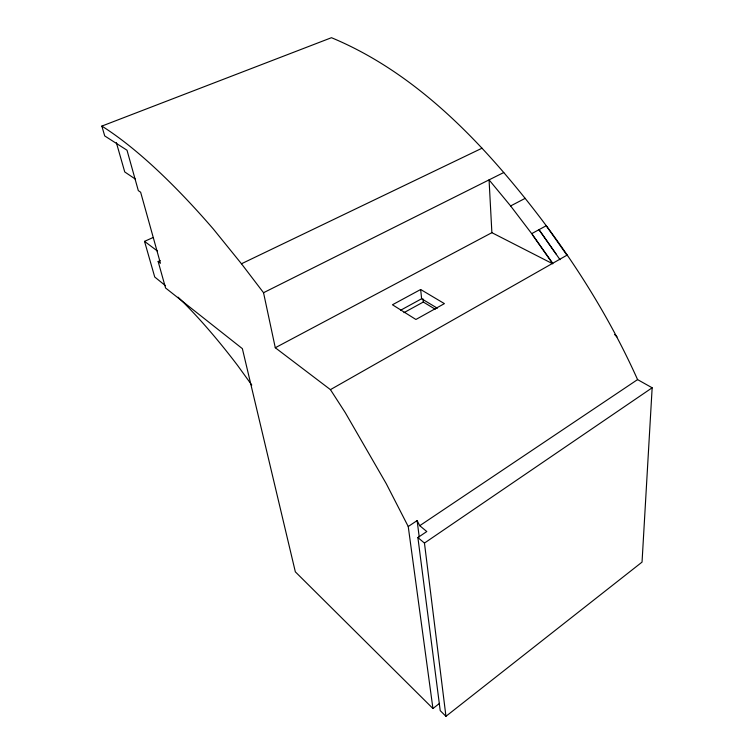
<?xml version="1.0" encoding="UTF-8"?>
<svg xmlns="http://www.w3.org/2000/svg" width="754" height="754" viewBox="0 0 754 754"><rect width="100%" height="100%" fill="white"/><g stroke="black" fill="none" stroke-linecap="round" stroke-linejoin="round"><path stroke-width="1.13" d="M637.46 379.535L652.153 387.782L642.04 562.107L445.953 716.3L440.223 710.636L417.895 537.564L426.802 531.532L419.733 525.698L417.122 520.59L408.234 526.518L432.937 708.515L439.573 703.359M445.953 716.3L424.455 543.069L652.153 387.782M419.733 525.698L637.573 379.592C603.756 304.267 557.329 235.163 503.747 172.525C456.01 116.917 399.856 66.135 331.477 37.7L101.847 126.088L104.712 135.918L127.011 150.225L138.321 190.621L140.64 192.223L160.432 263.25L158.151 261.515L160.206 260.564M101.847 126.088A450.327 120.894 59.6 0 1 213.363 229.056L241.459 263.768L263.532 292.712L275.285 347.745L330.431 389.639L567.197 255.059L567.206 255.606L546.235 225.738L531.702 233.646L510.618 205.946L489.063 179.867L491.881 232.675L552.776 263.815M403.946 312.665L423.305 302.034L435.284 309.272M400.619 310.243L421.627 298.744L437.377 308.226M420.657 289.498L392.448 304.767L415.916 319.479L444.408 303.617L420.657 289.498L421.627 298.744M275.285 347.745L491.881 232.675M510.618 205.946L525.236 198.321M263.532 292.712L503.747 172.525M241.459 263.768L482.013 148.208M165.512 285.719L154.73 277.01L144.532 241.355L153.024 237.557M116.37 142.647L124.74 171.94L135.381 179.122M144.532 241.355L157.266 250.912M417.895 537.564L424.455 543.069M614.51 334.465L617.036 336.897M432.937 708.515L295.342 571.843L242.373 348.65L165.56 287.971L158.151 261.515M251.789 385.058L237.604 365.454A287.613 76.126 59.7 0 0 178.085 297.17M531.702 233.646L552.72 263.287M556.056 253.966L538.997 229.678L560.015 259.696M532.465 234.777L552.239 263.033M330.431 389.639L345.266 412.645L386.255 483.672L408.234 526.518M417.122 520.59L419.215 536.933M422.975 298.876L423.305 302.034"/></g></svg>
